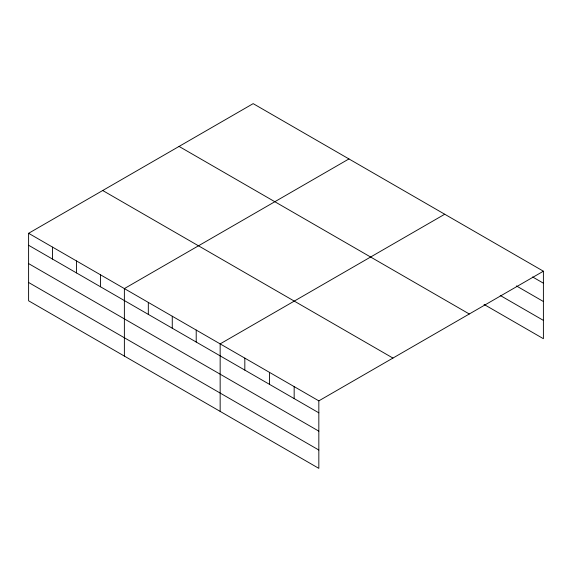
<?xml version="1.0" encoding="UTF-8"?>
<svg xmlns="http://www.w3.org/2000/svg" width="572" height="572" viewBox="0 0 572 572"><rect width="100%" height="100%" fill="white"/><g stroke="black" fill="none" stroke-linecap="round" stroke-linejoin="round"><path stroke-width="0.86" d="M28.6 233.297L318.833 400.858L318.833 468.361L28.6 300.793L28.6 233.297L253.167 103.639L543.4 271.207L543.4 338.703L484.041 304.433M348.941 158.937L124.374 288.588L124.374 356.091M444.723 214.235L220.156 343.886L220.156 411.382M318.833 400.858L543.4 271.207M532.603 276.955L543.4 283.183M516.416 285.928L543.4 301.508M500.228 295.459L543.4 320.384M179.057 146.425L469.29 313.992M102.71 190.512L392.943 358.072M28.6 245.274L318.833 412.834M28.6 263.592L318.833 431.159M28.6 282.475L318.833 450.035M294.165 386.615L294.165 398.591M269.491 372.372L269.491 384.348M244.823 358.129L244.823 370.105M196.21 330.065L196.21 342.042M172.265 316.237L172.265 328.221M148.32 302.416L148.32 314.393M100.436 274.767L100.436 286.744M76.491 260.946L76.491 272.923M52.545 247.118L52.545 259.095"/></g></svg>
